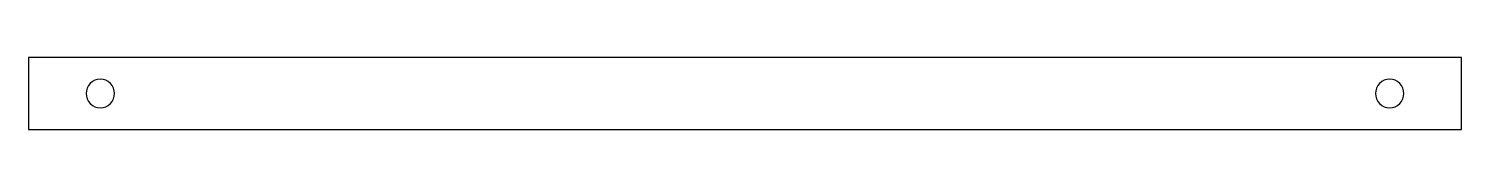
# Model space of a CAD drawing. Extents: x -150 to 150, y -8 to 8.
import ezdxf

# ---------------------------------------------------------------- set-up
doc = ezdxf.new("R2010")
doc.units = 0
doc.layers.get('0').update_dxf_attribs({"linetype": 'CONTINUOUS'})

msp = doc.modelspace()

# ---------------------------------------------------------------- linework, layer by layer
msp.add_lwpolyline([(-150, -7.5), (150, -7.5), (150, 7.5), (-150, 7.5)], close=True)
for points in [[(-135, 2.975, 0.4142136), (-137.975, 0, 0.4142136), (-135, -2.975, 0.4142136), (-132.025, 0, 0.4142136)], [(135, 2.975, 0.4142136), (132.025, 0, 0.4142136), (135, -2.975, 0.4142136), (137.975, 0, 0.4142136)]]:
    msp.add_lwpolyline(points, format="xyb", close=True)

doc.saveas('drawing.dxf')
